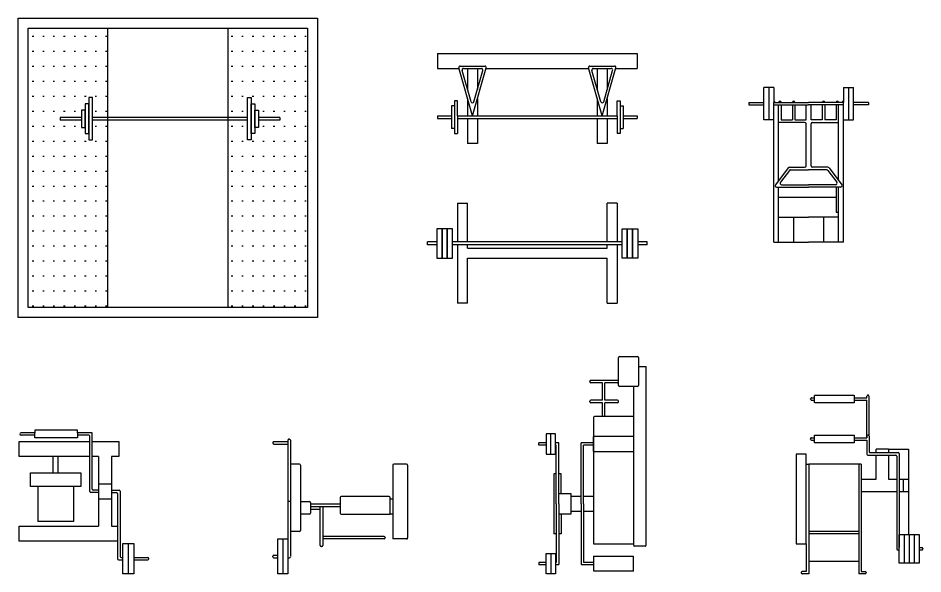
# Model space of a CAD drawing. Header units: millimetres. Extents: x 29224 to 62779, y 35576 to 54938.
# Drawn here: x 29515 to 38581, y 49368 to 54938 of the extents above; entities that cross this region are included whole.
import ezdxf

# ---------------------------------------------------------------- set-up
doc = ezdxf.new("R2010")
doc.units = ezdxf.units.MM
doc.linetypes.add('VERDECKT', pattern=[9.525, 6.35, -3.175])

# ---------------------------------------------------------------- blocks, each defined once
blk = doc.blocks.new('A$C31470EA7')
for p, q in [((0, 0), (0, 3000)), ((0, 3000), (3000, 3000)), ((3000, 3000), (3000, 0)), ((100, 100), (100, 2900)), ((100, 2900), (2900, 2900)), ((156.3, 2813.9), (141.3, 2813.9)), ((261.3, 2813.9), (246.3, 2813.9)), ((366.3, 2813.9), (351.3, 2813.9)), ((471.3, 2813.9), (456.3, 2813.9)), ((576.3, 2813.9), (561.3, 2813.9)), ((681.3, 2813.9), (666.3, 2813.9)), ((786.3, 2813.9), (771.3, 2813.9)), ((891.3, 2813.9), (876.3, 2813.9)), ((900, 100), (900, 2900)), ((2100, 2900), (2100, 100)), ((2151.3, 2813.9), (2136.3, 2813.9)), ((2256.3, 2813.9), (2241.3, 2813.9)), ((2361.3, 2813.9), (2346.3, 2813.9)), ((2466.3, 2813.9), (2451.3, 2813.9)), ((2571.3, 2813.9), (2556.3, 2813.9)), ((2676.3, 2813.9), (2661.3, 2813.9)), ((2781.3, 2813.9), (2766.3, 2813.9)), ((2886.3, 2813.9), (2871.3, 2813.9)), ((2900, 2900), (2900, 100)), ((156.3, 2663.9), (141.3, 2663.9)), ((261.3, 2663.9), (246.3, 2663.9)), ((366.3, 2663.9), (351.3, 2663.9)), ((471.3, 2663.9), (456.3, 2663.9)), ((576.3, 2663.9), (561.3, 2663.9)), ((681.3, 2663.9), (666.3, 2663.9)), ((786.3, 2663.9), (771.3, 2663.9)), ((891.3, 2663.9), (876.3, 2663.9)), ((2151.3, 2663.9), (2136.3, 2663.9)), ((2256.3, 2663.9), (2241.3, 2663.9)), ((2361.3, 2663.9), (2346.3, 2663.9)), ((2466.3, 2663.9), (2451.3, 2663.9)), ((2571.3, 2663.9), (2556.3, 2663.9)), ((2676.3, 2663.9), (2661.3, 2663.9)), ((2781.3, 2663.9), (2766.3, 2663.9)), ((2886.3, 2663.9), (2871.3, 2663.9)), ((156.3, 2513.9), (141.3, 2513.9)), ((261.3, 2513.9), (246.3, 2513.9)), ((366.3, 2513.9), (351.3, 2513.9)), ((471.3, 2513.9), (456.3, 2513.9)), ((576.3, 2513.9), (561.3, 2513.9)), ((681.3, 2513.9), (666.3, 2513.9)), ((786.3, 2513.9), (771.3, 2513.9)), ((891.3, 2513.9), (876.3, 2513.9)), ((2151.3, 2513.9), (2136.3, 2513.9)), ((2256.3, 2513.9), (2241.3, 2513.9)), ((2361.3, 2513.9), (2346.3, 2513.9)), ((2466.3, 2513.9), (2451.3, 2513.9)), ((2571.3, 2513.9), (2556.3, 2513.9)), ((2676.3, 2513.9), (2661.3, 2513.9)), ((2781.3, 2513.9), (2766.3, 2513.9)), ((2886.3, 2513.9), (2871.3, 2513.9)), ((156.3, 2363.9), (141.3, 2363.9)), ((261.3, 2363.9), (246.3, 2363.9)), ((366.3, 2363.9), (351.3, 2363.9)), ((471.3, 2363.9), (456.3, 2363.9)), ((576.3, 2363.9), (561.3, 2363.9)), ((681.3, 2363.9), (666.3, 2363.9)), ((786.3, 2363.9), (771.3, 2363.9)), ((891.3, 2363.9), (876.3, 2363.9)), ((2151.3, 2363.9), (2136.3, 2363.9)), ((2256.3, 2363.9), (2241.3, 2363.9)), ((2361.3, 2363.9), (2346.3, 2363.9)), ((2466.3, 2363.9), (2451.3, 2363.9)), ((2571.3, 2363.9), (2556.3, 2363.9)), ((2676.3, 2363.9), (2661.3, 2363.9)), ((2781.3, 2363.9), (2766.3, 2363.9)), ((2886.3, 2363.9), (2871.3, 2363.9)), ((156.3, 2213.9), (141.3, 2213.9)), ((261.3, 2213.9), (246.3, 2213.9)), ((366.3, 2213.9), (351.3, 2213.9)), ((471.3, 2213.9), (456.3, 2213.9)), ((576.3, 2213.9), (561.3, 2213.9)), ((681.3, 2213.9), (666.3, 2213.9)), ((746.9, 2202.7), (709.8, 2202.7)), ((709.8, 2202.7), (709.8, 1779.4)), ((746.9, 1779.4), (746.9, 2202.7)), ((786.3, 2213.9), (771.3, 2213.9)), ((891.3, 2213.9), (876.3, 2213.9)), ((2151.3, 2213.9), (2136.3, 2213.9)), ((2256.3, 2213.9), (2241.3, 2213.9)), ((2298, 1779.4), (2298, 2202.7)), ((2298, 2202.7), (2335, 2202.7)), ((2335, 2202.7), (2335, 1779.4)), ((2361.3, 2213.9), (2346.3, 2213.9)), ((2466.3, 2213.9), (2451.3, 2213.9)), ((2571.3, 2213.9), (2556.3, 2213.9)), ((2676.3, 2213.9), (2661.3, 2213.9)), ((2781.3, 2213.9), (2766.3, 2213.9)), ((2886.3, 2213.9), (2871.3, 2213.9)), ((709.8, 2140.2), (672.8, 2140.2)), ((672.8, 2140.2), (672.8, 1841.9)), ((709.8, 1841.9), (709.8, 2140.2)), ((2335, 1841.9), (2335, 2140.2)), ((2335, 2140.2), (2372.1, 2140.2)), ((2372.1, 2140.2), (2372.1, 1841.9)), ((156.3, 2063.9), (141.3, 2063.9)), ((261.3, 2063.9), (246.3, 2063.9)), ((366.3, 2063.9), (351.3, 2063.9)), ((422.4, 2003.5), (422.4, 1978.5)), ((635.8, 2003.5), (422.4, 2003.5)), ((471.3, 2063.9), (456.3, 2063.9)), ((576.3, 2063.9), (561.3, 2063.9)), ((672.8, 2077.7), (635.8, 2077.7)), ((635.8, 2077.7), (635.8, 1904.4)), ((672.8, 1904.4), (672.8, 2077.7)), ((2298, 2003.5), (746.9, 2003.5)), ((786.3, 2063.9), (771.3, 2063.9)), ((891.3, 2063.9), (876.3, 2063.9)), ((2151.3, 2063.9), (2136.3, 2063.9)), ((2256.3, 2063.9), (2241.3, 2063.9)), ((2372.1, 1904.4), (2372.1, 2077.7)), ((2372.1, 2077.7), (2409.1, 2077.7)), ((2409.1, 2077.7), (2409.1, 1904.4)), ((2622.4, 2003.5), (2409.1, 2003.5)), ((2466.3, 2063.9), (2451.3, 2063.9)), ((2571.3, 2063.9), (2556.3, 2063.9)), ((2622.4, 2003.5), (2622.4, 1978.5)), ((2676.3, 2063.9), (2661.3, 2063.9)), ((2781.3, 2063.9), (2766.3, 2063.9)), ((2886.3, 2063.9), (2871.3, 2063.9)), ((156.3, 1913.9), (141.3, 1913.9)), ((261.3, 1913.9), (246.3, 1913.9)), ((366.3, 1913.9), (351.3, 1913.9)), ((635.8, 1978.5), (422.4, 1978.5)), ((471.3, 1913.9), (456.3, 1913.9)), ((576.3, 1913.9), (561.3, 1913.9)), ((635.8, 1904.4), (672.8, 1904.4)), ((2298, 1978.5), (746.9, 1978.5)), ((786.3, 1913.9), (771.3, 1913.9)), ((891.3, 1913.9), (876.3, 1913.9)), ((2151.3, 1913.9), (2136.3, 1913.9)), ((2256.3, 1913.9), (2241.3, 1913.9)), ((2409.1, 1904.4), (2372.1, 1904.4)), ((2622.4, 1978.5), (2409.1, 1978.5)), ((2466.3, 1913.9), (2451.3, 1913.9)), ((2571.3, 1913.9), (2556.3, 1913.9)), ((2676.3, 1913.9), (2661.3, 1913.9)), ((2781.3, 1913.9), (2766.3, 1913.9)), ((2886.3, 1913.9), (2871.3, 1913.9)), ((672.8, 1841.9), (709.8, 1841.9)), ((2372.1, 1841.9), (2335, 1841.9)), ((156.3, 1763.9), (141.3, 1763.9)), ((261.3, 1763.9), (246.3, 1763.9)), ((366.3, 1763.9), (351.3, 1763.9)), ((471.3, 1763.9), (456.3, 1763.9)), ((576.3, 1763.9), (561.3, 1763.9)), ((681.3, 1763.9), (666.3, 1763.9)), ((709.8, 1779.4), (746.9, 1779.4)), ((786.3, 1763.9), (771.3, 1763.9)), ((891.3, 1763.9), (876.3, 1763.9)), ((2151.3, 1763.9), (2136.3, 1763.9)), ((2256.3, 1763.9), (2241.3, 1763.9)), ((2335, 1779.4), (2298, 1779.4)), ((2361.3, 1763.9), (2346.3, 1763.9)), ((2466.3, 1763.9), (2451.3, 1763.9)), ((2571.3, 1763.9), (2556.3, 1763.9)), ((2676.3, 1763.9), (2661.3, 1763.9)), ((2781.3, 1763.9), (2766.3, 1763.9)), ((2886.3, 1763.9), (2871.3, 1763.9)), ((156.3, 1613.9), (141.3, 1613.9)), ((261.3, 1613.9), (246.3, 1613.9)), ((366.3, 1613.9), (351.3, 1613.9)), ((471.3, 1613.9), (456.3, 1613.9)), ((576.3, 1613.9), (561.3, 1613.9)), ((681.3, 1613.9), (666.3, 1613.9)), ((786.3, 1613.9), (771.3, 1613.9)), ((891.3, 1613.9), (876.3, 1613.9)), ((2151.3, 1613.9), (2136.3, 1613.9)), ((2256.3, 1613.9), (2241.3, 1613.9)), ((2361.3, 1613.9), (2346.3, 1613.9)), ((2466.3, 1613.9), (2451.3, 1613.9)), ((2571.3, 1613.9), (2556.3, 1613.9)), ((2676.3, 1613.9), (2661.3, 1613.9)), ((2781.3, 1613.9), (2766.3, 1613.9)), ((2886.3, 1613.9), (2871.3, 1613.9)), ((156.3, 1463.9), (141.3, 1463.9)), ((261.3, 1463.9), (246.3, 1463.9)), ((366.3, 1463.9), (351.3, 1463.9)), ((471.3, 1463.9), (456.3, 1463.9)), ((576.3, 1463.9), (561.3, 1463.9)), ((681.3, 1463.9), (666.3, 1463.9)), ((786.3, 1463.9), (771.3, 1463.9)), ((891.3, 1463.9), (876.3, 1463.9)), ((2151.3, 1463.9), (2136.3, 1463.9)), ((2256.3, 1463.9), (2241.3, 1463.9)), ((2361.3, 1463.9), (2346.3, 1463.9)), ((2466.3, 1463.9), (2451.3, 1463.9)), ((2571.3, 1463.9), (2556.3, 1463.9)), ((2676.3, 1463.9), (2661.3, 1463.9)), ((2781.3, 1463.9), (2766.3, 1463.9)), ((2886.3, 1463.9), (2871.3, 1463.9)), ((156.3, 1313.9), (141.3, 1313.9)), ((261.3, 1313.9), (246.3, 1313.9)), ((366.3, 1313.9), (351.3, 1313.9)), ((471.3, 1313.9), (456.3, 1313.9)), ((576.3, 1313.9), (561.3, 1313.9)), ((681.3, 1313.9), (666.3, 1313.9)), ((786.3, 1313.9), (771.3, 1313.9)), ((891.3, 1313.9), (876.3, 1313.9)), ((2151.3, 1313.9), (2136.3, 1313.9)), ((2256.3, 1313.9), (2241.3, 1313.9)), ((2361.3, 1313.9), (2346.3, 1313.9)), ((2466.3, 1313.9), (2451.3, 1313.9)), ((2571.3, 1313.9), (2556.3, 1313.9)), ((2676.3, 1313.9), (2661.3, 1313.9)), ((2781.3, 1313.9), (2766.3, 1313.9)), ((2886.3, 1313.9), (2871.3, 1313.9)), ((156.3, 1163.9), (141.3, 1163.9)), ((261.3, 1163.9), (246.3, 1163.9)), ((366.3, 1163.9), (351.3, 1163.9)), ((471.3, 1163.9), (456.3, 1163.9)), ((576.3, 1163.9), (561.3, 1163.9)), ((681.3, 1163.9), (666.3, 1163.9)), ((786.3, 1163.9), (771.3, 1163.9)), ((891.3, 1163.9), (876.3, 1163.9)), ((2151.3, 1163.9), (2136.3, 1163.9)), ((2256.3, 1163.9), (2241.3, 1163.9)), ((2361.3, 1163.9), (2346.3, 1163.9)), ((2466.3, 1163.9), (2451.3, 1163.9)), ((2571.3, 1163.9), (2556.3, 1163.9)), ((2676.3, 1163.9), (2661.3, 1163.9)), ((2781.3, 1163.9), (2766.3, 1163.9)), ((2886.3, 1163.9), (2871.3, 1163.9)), ((156.3, 1013.9), (141.3, 1013.9)), ((261.3, 1013.9), (246.3, 1013.9)), ((366.3, 1013.9), (351.3, 1013.9)), ((471.3, 1013.9), (456.3, 1013.9)), ((576.3, 1013.9), (561.3, 1013.9)), ((681.3, 1013.9), (666.3, 1013.9)), ((786.3, 1013.9), (771.3, 1013.9)), ((891.3, 1013.9), (876.3, 1013.9)), ((2151.3, 1013.9), (2136.3, 1013.9)), ((2256.3, 1013.9), (2241.3, 1013.9)), ((2361.3, 1013.9), (2346.3, 1013.9)), ((2466.3, 1013.9), (2451.3, 1013.9)), ((2571.3, 1013.9), (2556.3, 1013.9)), ((2676.3, 1013.9), (2661.3, 1013.9)), ((2781.3, 1013.9), (2766.3, 1013.9)), ((2886.3, 1013.9), (2871.3, 1013.9)), ((156.3, 863.9), (141.3, 863.9)), ((261.3, 863.9), (246.3, 863.9)), ((366.3, 863.9), (351.3, 863.9)), ((471.3, 863.9), (456.3, 863.9)), ((576.3, 863.9), (561.3, 863.9)), ((681.3, 863.9), (666.3, 863.9)), ((786.3, 863.9), (771.3, 863.9)), ((891.3, 863.9), (876.3, 863.9)), ((2151.3, 863.9), (2136.3, 863.9)), ((2256.3, 863.9), (2241.3, 863.9)), ((2361.3, 863.9), (2346.3, 863.9)), ((2466.3, 863.9), (2451.3, 863.9)), ((2571.3, 863.9), (2556.3, 863.9)), ((2676.3, 863.9), (2661.3, 863.9)), ((2781.3, 863.9), (2766.3, 863.9)), ((2886.3, 863.9), (2871.3, 863.9)), ((156.3, 713.9), (141.3, 713.9)), ((261.3, 713.9), (246.3, 713.9)), ((366.3, 713.9), (351.3, 713.9)), ((471.3, 713.9), (456.3, 713.9)), ((576.3, 713.9), (561.3, 713.9)), ((681.3, 713.9), (666.3, 713.9)), ((786.3, 713.9), (771.3, 713.9)), ((891.3, 713.9), (876.3, 713.9)), ((2151.3, 713.9), (2136.3, 713.9)), ((2256.3, 713.9), (2241.3, 713.9)), ((2361.3, 713.9), (2346.3, 713.9)), ((2466.3, 713.9), (2451.3, 713.9)), ((2571.3, 713.9), (2556.3, 713.9)), ((2676.3, 713.9), (2661.3, 713.9)), ((2781.3, 713.9), (2766.3, 713.9)), ((2886.3, 713.9), (2871.3, 713.9)), ((156.3, 563.9), (141.3, 563.9)), ((261.3, 563.9), (246.3, 563.9)), ((366.3, 563.9), (351.3, 563.9)), ((471.3, 563.9), (456.3, 563.9)), ((576.3, 563.9), (561.3, 563.9)), ((681.3, 563.9), (666.3, 563.9)), ((786.3, 563.9), (771.3, 563.9)), ((891.3, 563.9), (876.3, 563.9)), ((2151.3, 563.9), (2136.3, 563.9)), ((2256.3, 563.9), (2241.3, 563.9)), ((2361.3, 563.9), (2346.3, 563.9)), ((2466.3, 563.9), (2451.3, 563.9)), ((2571.3, 563.9), (2556.3, 563.9)), ((2676.3, 563.9), (2661.3, 563.9)), ((2781.3, 563.9), (2766.3, 563.9)), ((2886.3, 563.9), (2871.3, 563.9)), ((156.3, 413.9), (141.3, 413.9)), ((261.3, 413.9), (246.3, 413.9)), ((366.3, 413.9), (351.3, 413.9)), ((471.3, 413.9), (456.3, 413.9)), ((576.3, 413.9), (561.3, 413.9)), ((681.3, 413.9), (666.3, 413.9)), ((786.3, 413.9), (771.3, 413.9)), ((891.3, 413.9), (876.3, 413.9)), ((2151.3, 413.9), (2136.3, 413.9)), ((2256.3, 413.9), (2241.3, 413.9)), ((2361.3, 413.9), (2346.3, 413.9)), ((2466.3, 413.9), (2451.3, 413.9)), ((2571.3, 413.9), (2556.3, 413.9)), ((2676.3, 413.9), (2661.3, 413.9)), ((2781.3, 413.9), (2766.3, 413.9)), ((2886.3, 413.9), (2871.3, 413.9)), ((156.3, 263.9), (141.3, 263.9)), ((261.3, 263.9), (246.3, 263.9)), ((366.3, 263.9), (351.3, 263.9)), ((471.3, 263.9), (456.3, 263.9)), ((576.3, 263.9), (561.3, 263.9)), ((681.3, 263.9), (666.3, 263.9)), ((786.3, 263.9), (771.3, 263.9)), ((891.3, 263.9), (876.3, 263.9)), ((2151.3, 263.9), (2136.3, 263.9)), ((2256.3, 263.9), (2241.3, 263.9)), ((2361.3, 263.9), (2346.3, 263.9)), ((2466.3, 263.9), (2451.3, 263.9)), ((2571.3, 263.9), (2556.3, 263.9)), ((2676.3, 263.9), (2661.3, 263.9)), ((2781.3, 263.9), (2766.3, 263.9)), ((2886.3, 263.9), (2871.3, 263.9)), ((2900, 100), (100, 100)), ((156.3, 113.9), (141.3, 113.9)), ((261.3, 113.9), (246.3, 113.9)), ((366.3, 113.9), (351.3, 113.9)), ((471.3, 113.9), (456.3, 113.9)), ((576.3, 113.9), (561.3, 113.9)), ((681.3, 113.9), (666.3, 113.9)), ((786.3, 113.9), (771.3, 113.9)), ((891.3, 113.9), (876.3, 113.9)), ((2151.3, 113.9), (2136.3, 113.9)), ((2256.3, 113.9), (2241.3, 113.9)), ((2361.3, 113.9), (2346.3, 113.9)), ((2466.3, 113.9), (2451.3, 113.9)), ((2571.3, 113.9), (2556.3, 113.9)), ((2676.3, 113.9), (2661.3, 113.9)), ((2781.3, 113.9), (2766.3, 113.9)), ((2886.3, 113.9), (2871.3, 113.9)), ((3000, 0), (0, 0))]:
    blk.add_line(p, q)
blk = doc.blocks.new('A$C369F3A16')
for p, q in [((0, 900), (2000, 900)), ((0, 900), (0, 750)), ((2000, 900), (2000, 750)), ((0, 750), (214.3, 750)), ((350, 275), (212.6, 755.9)), ((227, 775), (473, 775)), ((335.6, 416.5), (245.7, 730.9)), ((260.2, 750), (439.8, 750)), ((300, 750), (300, 541)), ((350, 275), (487.4, 755.9)), ((364.4, 416.5), (454.3, 730.9)), ((400, 750), (400, 541)), ((485.7, 750), (1514.3, 750)), ((1650, 275), (1512.6, 755.9)), ((1527, 775), (1773, 775)), ((1635.6, 416.5), (1545.7, 730.9)), ((1560.2, 750), (1739.8, 750)), ((1600, 750), (1600, 541)), ((1650, 275), (1787.4, 755.9)), ((1664.4, 416.5), (1754.3, 730.9)), ((1700, 750), (1700, 541)), ((1785.7, 750), (2000, 750)), ((170, 375), (140, 375)), ((140, 375), (140, 150)), ((200, 425), (170, 425)), ((170, 425), (170, 100)), ((200, 275), (200, 425)), ((300, 450), (300, 275)), ((400, 450), (400, 275)), ((1600, 450), (1600, 275)), ((1700, 450), (1700, 275)), ((1800, 425), (1830, 425)), ((1800, 275), (1800, 425)), ((1830, 425), (1830, 100)), ((1830, 375), (1860, 375)), ((1860, 375), (1860, 150)), ((0, 275), (140, 275)), ((0, 275), (0, 250)), ((200, 275), (200, 100)), ((200, 275), (1800, 275)), ((1800, 275), (1800, 100)), ((1860, 275), (2000, 275)), ((2000, 275), (2000, 250)), ((0, 250), (140, 250)), ((200, 250), (1800, 250)), ((300, 250), (300, 0)), ((400, 250), (400, 0)), ((1600, 250), (1600, 0)), ((1700, 250), (1700, 0)), ((1860, 250), (2000, 250)), ((170, 150), (140, 150)), ((170, 100), (200, 100)), ((1830, 100), (1800, 100)), ((1830, 150), (1860, 150)), ((400, 0), (300, 0)), ((1700, 0), (1600, 0))]:
    blk.add_line(p, q)
for centre, start, end in [((227, 760), 90, 195.9454), ((260.2, 735), 90, 195.9454), ((439.8, 735), 344.0546, 90), ((473, 760), 344.0546, 90), ((1527, 760), 90, 195.9454), ((1560.2, 735), 90, 195.9454), ((1739.8, 735), 344.0546, 90), ((1773, 760), 344.0546, 90), ((350, 420.6), 195.9454, 344.0546), ((1650, 420.6), 195.9454, 344.0546)]:
    blk.add_arc(centre, 15, start, end)
blk = doc.blocks.new('A$C69B72789')
for p, q in [((250, 1550), (150, 1550)), ((150, 1225), (150, 1550)), ((200, 1550), (200, 1225)), ((250, 1550), (250, 1400)), ((950, 1550), (950, 1400)), ((950, 1550), (1050, 1550)), ((1000, 1550), (1000, 1225)), ((1050, 1225), (1050, 1550)), ((0, 1400), (150, 1400)), ((0, 1400), (0, 1375)), ((0, 1375), (150, 1375)), ((250, 0), (250, 1400)), ((250, 1400), (600, 1400)), ((250, 1375), (300, 1375)), ((300, 616.7), (300, 1375)), ((300, 1375), (600, 1375)), ((325, 1375), (325, 1225)), ((325, 1375), (437.5, 1375)), ((437.5, 1375), (437.5, 1225)), ((462.5, 1375), (462.5, 1225)), ((462.5, 1375), (575, 1375)), ((575, 1225), (575, 1375)), ((950, 1400), (600, 1400)), ((900, 1375), (600, 1375)), ((625, 1225), (625, 1375)), ((737.5, 1375), (625, 1375)), ((737.5, 1375), (737.5, 1225)), ((875, 1375), (762.5, 1375)), ((762.5, 1375), (762.5, 1225)), ((875, 1375), (875, 1225)), ((900, 616.7), (900, 1375)), ((950, 1375), (900, 1375)), ((950, 0), (950, 1400)), ((1200, 1400), (1050, 1400)), ((1200, 1375), (1050, 1375)), ((1200, 1400), (1200, 1375)), ((250, 1225), (150, 1225)), ((560, 1200), (300, 1200)), ((325, 1225), (437.5, 1225)), ((462.5, 1225), (575, 1225)), ((575, 765), (575, 1185)), ((737.5, 1225), (625, 1225)), ((625, 765), (625, 1185)), ((640, 1200), (900, 1200)), ((875, 1225), (762.5, 1225)), ((950, 1225), (1050, 1225)), ((395.5, 744), (268, 574)), ((407.5, 750), (560, 750)), ((792.5, 750), (640, 750)), ((804.5, 744), (932, 574)), ((408, 719), (318, 599)), ((420, 725), (600, 725)), ((780, 725), (600, 725)), ((792, 719), (882, 599)), ((280, 550), (600, 550)), ((300, 0), (300, 550)), ((330, 575), (600, 575)), ((870, 575), (600, 575)), ((920, 550), (600, 550)), ((875, 550), (875, 300)), ((900, 0), (900, 550)), ((300, 450), (875, 450)), ((875, 300), (900, 300)), ((300, 250), (600, 250)), ((450, 250), (450, 0)), ((900, 250), (600, 250)), ((750, 250), (750, 0)), ((250, 0), (600, 0)), ((950, 0), (600, 0))]:
    blk.add_line(p, q)
for centre, radius, start, end in [((248.4, 1397.5), 15.9, 9.65839, 84.12807), ((312.5, 1399), 12.5, 4.583, 175.417), ((450, 1399), 12.5, 4.583, 175.417), ((750, 1399), 12.5, 4.583, 175.417), ((887.5, 1399), 12.5, 4.583, 175.417), ((951.6, 1397.5), 15.9, 95.87193, 170.34161), ((560, 1185), 15, 0, 90), ((640, 1185), 15, 90, 180), ((407.5, 735), 15, 90, 143.1301), ((560, 765), 15, 270, 0), ((640, 765), 15, 180, 270), ((792.5, 735), 15, 36.8699, 90), ((420, 710), 15, 90, 143.1301), ((780, 710), 15, 36.8699, 90), ((280, 565), 15, 143.1301, 270), ((330, 590), 15, 143.1301, 270), ((870, 590), 15, 270, 36.8699), ((920, 565), 15, 270, 36.8699)]:
    blk.add_arc(centre, radius, start, end)
blk = doc.blocks.new('A$C70EA3108')
for p, q in [((300, 1000), (300, 612.7)), ((300, 1000), (400, 1000)), ((400, 612.7), (400, 1000)), ((1900, 1000), (1800, 1000)), ((1800, 612.7), (1800, 1000)), ((1900, 1000), (1900, 612.7)), ((145.8, 745.4), (93.7, 745.4)), ((93.7, 745.4), (93.7, 450)), ((197.9, 745.4), (145.8, 745.4)), ((145.8, 745.4), (145.8, 450)), ((145.8, 450), (145.8, 745.4)), ((197.9, 450), (197.9, 745.4)), ((250, 745.4), (197.9, 745.4)), ((197.9, 745.4), (197.9, 450)), ((250, 450), (250, 745.4)), ((1950, 450), (1950, 745.4)), ((1950, 745.4), (2002.1, 745.4)), ((2002.1, 450), (2002.1, 745.4)), ((2002.1, 745.4), (2054.2, 745.4)), ((2002.1, 745.4), (2002.1, 450)), ((2054.2, 450), (2054.2, 745.4)), ((2054.2, 745.4), (2106.3, 745.4)), ((2054.2, 745.4), (2054.2, 450)), ((2106.3, 745.4), (2106.3, 450)), ((0, 582.7), (0, 612.7)), ((93.7, 612.7), (0, 612.7)), ((93.7, 582.7), (0, 582.7)), ((1950, 612.7), (250, 612.7)), ((250, 582.7), (250, 612.7)), ((1950, 582.7), (250, 582.7)), ((300, 582.7), (300, 0)), ((400, 550), (400, 582.7)), ((400, 550), (1800, 550)), ((1800, 550), (1800, 582.7)), ((1900, 582.7), (1900, 0)), ((1950, 582.7), (1950, 612.7)), ((2200, 612.7), (2106.3, 612.7)), ((2200, 582.7), (2106.3, 582.7)), ((2200, 582.7), (2200, 612.7)), ((93.7, 450), (145.8, 450)), ((145.8, 450), (197.9, 450)), ((197.9, 450), (250, 450)), ((400, 0), (400, 450)), ((400, 450), (1800, 450)), ((1800, 0), (1800, 450)), ((2002.1, 450), (1950, 450)), ((2054.2, 450), (2002.1, 450)), ((2106.3, 450), (2054.2, 450)), ((400, 0), (300, 0)), ((1800, 0), (1900, 0))]:
    blk.add_line(p, q)
blk = doc.blocks.new('A$C40A714C4')
for p, q in [((158.7, 1415.2), (21.5, 1415.2)), ((158.7, 1390.2), (21.5, 1390.2)), ((584, 1440.2), (158.7, 1440.2)), ((158.7, 1440.2), (158.7, 1415.2)), ((158.7, 1363.9), (158.7, 1415.2)), ((584, 1363.9), (158.7, 1363.9)), ((584, 1415.2), (584, 1440.2)), ((724, 1415.2), (584, 1415.2)), ((584, 1415.2), (584, 1363.9)), ((699, 1390.2), (584, 1390.2)), ((709, 825.2), (709, 1380.2)), ((734, 850.2), (734, 1405.2)), ((0, 1327.7), (709, 1327.7)), ((0, 1177.7), (0, 1327.7)), ((734, 1327.7), (1000, 1327.7)), ((1000, 1327.7), (1000, 1177.7)), ((709, 1177.7), (0, 1177.7)), ((342.1, 1011.5), (342.1, 1177.7)), ((392.1, 1011.5), (392.1, 1177.7)), ((796.5, 1177.7), (734, 1177.7)), ((796.5, 1177.7), (796.5, 477.7)), ((1000, 1177.7), (925, 1177.7)), ((925, 1177.7), (925, 477.7)), ((113.5, 1011.5), (620.6, 1011.5)), ((113.5, 875.6), (113.5, 1011.5)), ((620.6, 1011.5), (620.6, 875.6)), ((620.6, 875.6), (113.5, 875.6)), ((188.5, 875.6), (188.5, 525.6)), ((545.6, 875.6), (545.6, 525.6)), ((796.5, 840.2), (744, 840.2)), ((796.5, 902.7), (925, 902.7)), ((925, 840.2), (1002.5, 840.2)), ((1012.5, 830.2), (1012.5, 175.2)), ((796.5, 815.2), (719, 815.2)), ((796.5, 752.7), (925, 752.7)), ((925, 815.2), (977.5, 815.2)), ((987.5, 805.2), (987.5, 327.7)), ((0, 477.7), (796.5, 477.7)), ((0, 327.7), (0, 477.7)), ((545.6, 525.6), (188.5, 525.6)), ((925, 477.7), (987.5, 477.7)), ((987.5, 327.7), (0, 327.7)), ((987.5, 327.7), (987.5, 150.2)), ((1038.6, 305.4), (1149.8, 305.4)), ((1038.6, 0), (1038.6, 305.4)), ((1094.2, 305.4), (1094.2, 0)), ((1149.8, 305.4), (1149.8, 0)), ((997.5, 140.2), (1038.6, 140.2)), ((1022.5, 165.2), (1038.6, 165.2)), ((1149.8, 165.2), (1290, 165.2)), ((1149.8, 140.2), (1290, 140.2)), ((1300, 150.2), (1300, 155.2)), ((1149.8, 0), (1038.6, 0))]:
    blk.add_line(p, q)
for centre, radius, start, end in [((21.5, 1402.7), 12.5, 90, 270), ((699, 1380.2), 10, 0, 90), ((724, 1405.2), 10, 0, 90), ((719, 825.2), 10, 180, 270), ((744, 850.2), 10, 180, 270), ((1002.5, 830.2), 10, 0, 90), ((977.5, 805.2), 10, 0, 90), ((997.5, 150.2), 10, 180, 270), ((1022.5, 175.2), 10, 180, 270), ((1290, 155.2), 10, 0, 90), ((1290, 150.2), 10, 270, 0)]:
    blk.add_arc(centre, radius, start, end)
blk = doc.blocks.new('A$C549A6CF1')
at = {"linetype": 'VERDECKT'}
for p, q in [((0, 1315), (0, 1310)), ((150, 1325), (10, 1325)), ((10, 1300), (150, 1300)), ((150, 1340), (150, 725)), ((160, 1350), (165, 1350)), ((175, 1340), (175, 725))]:
    blk.add_line(p, q, dxfattribs=at)
for p, q in [((265, 1100), (175, 1100)), ((275, 1090), (275, 435)), ((1200, 1090), (1200, 350)), ((1340, 1100), (1210, 1100)), ((1350, 1090), (1350, 360)), ((675, 765), (675, 610)), ((1165, 775), (685, 775)), ((1175, 750), (1175, 765)), ((1200, 750), (1175, 750)), ((1175, 600), (1175, 750)), ((175, 725), (150, 725)), ((150, 725), (150, 0)), ((175, 725), (175, 175)), ((275, 725), (365, 725)), ((375, 715), (375, 610)), ((675, 700), (375, 700)), ((375, 675), (675, 675)), ((375, 650), (475, 650)), ((475, 285), (475, 675)), ((500, 675), (500, 285)), ((365, 600), (275, 600)), ((685, 600), (1175, 600)), ((1200, 600), (1175, 600)), ((265, 425), (175, 425)), ((1115, 375), (500, 375)), ((1125, 365), (1125, 360.9)), ((50, 0), (50, 350)), ((50, 350), (150, 350)), ((100, 350), (100, 0)), ((490, 275), (485, 275)), ((1115, 350.9), (500, 350.9)), ((1340, 350), (1200, 350)), ((10, 187.5), (50, 187.5)), ((0, 172.5), (0, 177.5)), ((10, 162.5), (50, 162.5)), ((150, 162.5), (165, 162.5)), ((150, 0), (50, 0))]:
    blk.add_line(p, q)
for centre, start, end in [((10, 1315), 90, 180), ((10, 1310), 180, 270), ((160, 1340), 90, 180), ((165, 1340), 0, 90)]:
    blk.add_arc(centre, 10, start, end, dxfattribs=at)
for centre, start, end in [((265, 1090), 0, 90), ((1210, 1090), 90, 180), ((1340, 1090), 0, 90), ((685, 765), 90, 180), ((1165, 765), 0, 90), ((365, 715), 0, 90), ((365, 610), 270, 0), ((685, 610), 180, 270), ((265, 435), 270, 0), ((1115, 365), 0, 90), ((485, 285), 180, 270), ((490, 285), 270, 0), ((1115, 360.9), 270, 0), ((1340, 360), 270, 0), ((10, 177.5), 90, 180), ((10, 172.5), 180, 270), ((165, 172.5), 270, 0)]:
    blk.add_arc(centre, 10, start, end)
blk = doc.blocks.new('A$C6B2B2699')
for p, q in [((810, 2177), (990, 2177)), ((800, 1924.5), (800, 2167)), ((1000, 2167), (1000, 1887)), ((1000, 2077), (1075, 2077)), ((1075, 287), (1075, 2077)), ((512.5, 1924.5), (512.5, 1929.5)), ((790, 1939.5), (522.5, 1939.5)), ((637.5, 1914.5), (522.5, 1914.5)), ((637.5, 1739.5), (637.5, 1914.5)), ((790, 1914.5), (662.5, 1914.5)), ((662.5, 1739.5), (662.5, 1914.5)), ((800, 1924.5), (800, 1929.5)), ((800, 1887), (800, 1924.5)), ((990, 1877), (810, 1877)), ((950, 1877), (950, 287.3)), ((512.5, 1724.5), (512.5, 1729.5)), ((637.5, 1739.5), (522.5, 1739.5)), ((790, 1739.5), (662.5, 1739.5)), ((800, 1724.5), (800, 1729.5)), ((637.5, 1714.5), (522.5, 1714.5)), ((637.5, 1577), (637.5, 1714.5)), ((662.5, 1577), (662.5, 1714.5)), ((790, 1714.5), (662.5, 1714.5)), ((550, 1567), (550, 302)), ((950, 1577), (560, 1577)), ((169.7, 1403.9), (74.6, 1403.9)), ((74.6, 1403.9), (74.6, 1200)), ((122.2, 1200), (122.2, 1403.9)), ((169.7, 1200), (169.7, 1403.9)), ((950, 1377), (550, 1377)), ((550, 1227), (550, 1377)), ((74.6, 1314.5), (0, 1314.5)), ((0, 1289.5), (0, 1314.5)), ((74.6, 1289.5), (0, 1289.5)), ((200, 1314.5), (169.7, 1314.5)), ((175, 1289.5), (169.7, 1289.5)), ((175, 702), (175, 1289.5)), ((200, 702), (200, 1314.5)), ((425, 702), (425, 1314.5)), ((550, 1314.5), (425, 1314.5)), ((450, 702), (450, 1289.5)), ((550, 1289.5), (450, 1289.5)), ((74.6, 1200), (169.7, 1200)), ((550, 1227), (950, 1227)), ((150, 1002), (150, 402)), ((175, 1002), (150, 1002)), ((225, 1002), (200, 1002)), ((225, 802), (225, 1002)), ((325, 802), (200, 802)), ((325, 602), (325, 802)), ((425, 777), (325, 777)), ((550, 777), (450, 777)), ((200, 602), (325, 602)), ((225, 602), (225, 402)), ((325, 627), (425, 627)), ((450, 627), (550, 627)), ((175, 402), (150, 402)), ((225, 402), (200, 402)), ((550, 302), (950, 302)), ((1065, 277), (960, 277.3))]:
    blk.add_line(p, q)
at = {"linetype": 'VERDECKT'}
for p, q in [((175, 702), (175, 114.5)), ((200, 702), (200, 89.5)), ((425, 702), (425, 89.5)), ((450, 702), (450, 114.5)), ((74.6, 0), (74.6, 203.9)), ((74.6, 203.9), (169.7, 203.9)), ((122.2, 203.9), (122.2, 0)), ((169.7, 203.9), (169.7, 0)), ((74.6, 114.5), (0, 114.5)), ((0, 114.5), (0, 89.5)), ((175, 114.5), (169.7, 114.5)), ((550, 114.5), (450, 114.5)), ((550, 177), (950, 177)), ((550, 177), (550, 27)), ((950, 27), (950, 177)), ((74.6, 89.5), (0, 89.5)), ((169.7, 0), (74.6, 0)), ((200, 89.5), (169.7, 89.5)), ((550, 89.5), (425, 89.5)), ((950, 27), (550, 27))]:
    blk.add_line(p, q, dxfattribs=at)
for centre, start, end in [((810, 2167), 90, 180), ((990, 2167), 0, 90), ((522.5, 1929.5), 90, 180), ((522.5, 1924.5), 180, 270), ((790, 1929.5), 0, 90), ((790, 1924.5), 270, 0), ((810, 1887), 180, 270), ((990, 1887), 270, 0), ((522.5, 1729.5), 90, 180), ((522.5, 1724.5), 180, 270), ((790, 1729.5), 0, 90), ((790, 1724.5), 270, 0), ((560, 1567), 90, 180), ((960, 287.3), 180, 269.8463), ((1065, 287), 269.8463, 0)]:
    blk.add_arc(centre, 10, start, end)
blk = doc.blocks.new('A$C546448B6')
at = {"linetype": 'VERDECKT'}
for p, q in [((143.3, 1749.9), (143.3, 1754.9)), ((153.3, 1764.9), (180.8, 1764.9)), ((153.3, 1739.9), (180.8, 1739.9)), ((180.8, 1789.9), (580.8, 1789.9)), ((180.8, 1714.9), (180.8, 1789.9)), ((580.8, 1789.9), (580.8, 1739.9)), ((580.8, 1764.9), (705.8, 1764.9)), ((580.8, 1739.9), (705.8, 1739.9)), ((580.8, 1739.9), (580.8, 1714.9)), ((705.8, 1764.9), (705.8, 1779.9)), ((705.8, 1364.9), (705.8, 1739.9)), ((730.8, 1379.9), (730.8, 1779.9)), ((580.8, 1714.9), (180.8, 1714.9))]:
    blk.add_line(p, q, dxfattribs=at)
for p, q in [((715.8, 1789.9), (720.8, 1789.9)), ((153.3, 1364.9), (180.8, 1364.9)), ((180.8, 1314.9), (180.8, 1389.9)), ((180.8, 1389.9), (580.8, 1389.9)), ((580.8, 1389.9), (580.8, 1339.9)), ((580.8, 1364.9), (705.8, 1364.9)), ((705.8, 1379.9), (705.8, 1364.9)), ((720.8, 1389.9), (715.8, 1389.9)), ((730.8, 1379.9), (730.8, 1224.9)), ((143.3, 1349.9), (143.3, 1354.9)), ((153.3, 1339.9), (180.8, 1339.9)), ((580.8, 1314.9), (180.8, 1314.9)), ((580.8, 1339.9), (580.8, 1314.9)), ((580.8, 1339.9), (705.8, 1339.9)), ((705.8, 1339.9), (705.8, 1199.9)), ((100, 1200), (0, 1200)), ((0, 1200), (0, 300)), ((100, 300), (100, 1200)), ((715.8, 1189.9), (995.8, 1189.9)), ((740.8, 1214.9), (1020.8, 1214.9)), ((925, 1250), (800, 1250)), ((800, 1214.9), (800, 1250)), ((800, 950), (800, 1189.9)), ((925, 1250), (925, 1214.9)), ((925, 1250), (1125, 1250)), ((925, 1189.9), (925, 950)), ((1005.8, 1179.9), (1005.8, 249.9)), ((1030.8, 1204.9), (1030.8, 264.9)), ((1125, 1250), (1125, 950)), ((100, 1100), (125, 1100)), ((125, 1100), (125, 0)), ((625, 1100), (125, 1100)), ((625, 1100), (625, 0)), ((650, 1100), (625, 1100)), ((650, 1100), (650, 25)), ((625, 950), (625, 200)), ((650, 950), (800, 950)), ((925, 950), (1005.8, 950)), ((1030.8, 950), (1125, 950)), ((1075, 825), (1075, 950)), ((1125, 950), (1125, 825)), ((650, 825), (1005.8, 825)), ((1030.8, 825), (1125, 825)), ((1125, 825), (1125, 395.8)), ((625, 425), (125, 425)), ((625, 400), (125, 400)), ((1030.8, 109.1), (1030.8, 395.8)), ((1030.8, 395.8), (1231.5, 395.8)), ((1081.2, 395.8), (1081.2, 109.1)), ((1131.2, 395.8), (1131.2, 109.1)), ((1181.5, 395.8), (1181.5, 109.1)), ((1231.5, 395.8), (1231.5, 109.1)), ((0, 300), (10, 300)), ((0, 300), (100, 300)), ((100, 300), (100, 25)), ((1015.8, 239.9), (1030.8, 239.9)), ((1231.5, 264.9), (1258.3, 264.9)), ((1231.5, 239.9), (1258.3, 239.9)), ((1268.3, 254.9), (1268.3, 249.9)), ((625, 125), (125, 125)), ((1231.5, 109.1), (1030.8, 109.1)), ((50, 15), (50, 10)), ((100, 25), (60, 25)), ((650, 25), (690, 25)), ((700, 15), (700, 10)), ((125, 0), (60, 0)), ((690, 0), (625, 0))]:
    blk.add_line(p, q)
for centre, start, end in [((153.3, 1754.9), 90, 180), ((153.3, 1749.9), 180, 270), ((715.8, 1779.9), 90, 180), ((720.8, 1779.9), 0, 90)]:
    blk.add_arc(centre, 10, start, end, dxfattribs=at)
for centre, start, end in [((153.3, 1354.9), 90, 180), ((715.8, 1379.9), 90, 180), ((720.8, 1379.9), 0, 90), ((153.3, 1349.9), 180, 270), ((715.8, 1199.9), 180, 270), ((740.8, 1224.9), 180, 270), ((995.8, 1179.9), 0, 90), ((1020.8, 1204.9), 0, 90), ((1015.8, 249.9), 180, 270), ((1258.3, 254.9), 0, 90), ((1258.3, 249.9), 270, 0), ((60, 15), 90, 180), ((60, 10), 180, 270), ((690, 15), 0, 90), ((690, 10), 270, 0)]:
    blk.add_arc(centre, 10, start, end)

msp = doc.modelspace()

# ---------------------------------------------------------------- block references
for name, p in [('A$C31470EA7', (29515, 51938)), ('A$C369F3A16', (33717.8, 53682.8)), ('A$C69B72789', (36835.5, 52693.3)), ('A$C70EA3108', (33617.1, 52081.8)), ('A$C6B2B2699', (34731.4, 49368.5)), ('A$C546448B6', (37312.5, 49368.5)), ('A$C40A714C4', (29524.6, 49368.5)), ('A$C549A6CF1', (32068.2, 49368.5))]:
    msp.add_blockref(name, p)

doc.saveas('drawing.dxf')
